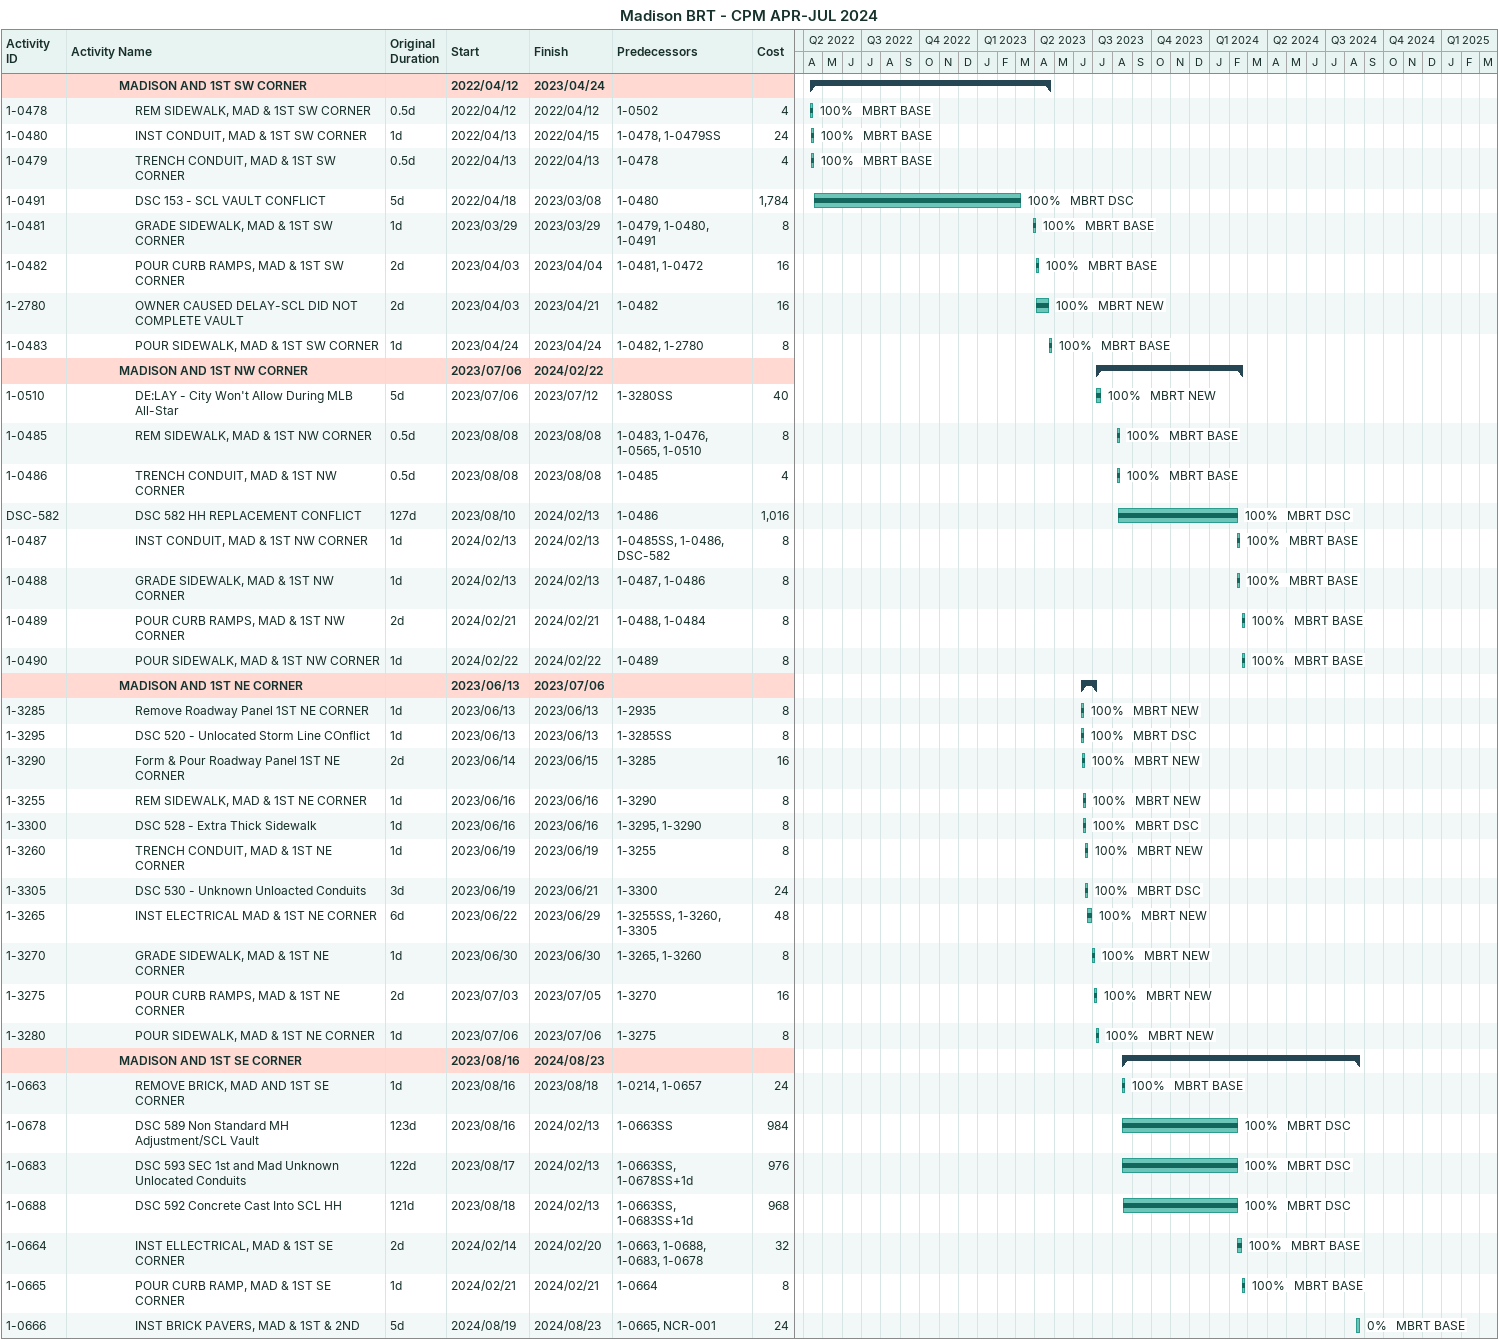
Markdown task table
Madison BRT - CPM APR-JUL 2024

| ID | Level | Task | Original duration | Start | Finish | Predecessors | Resources | % complete | Cost |
|---|---|---|---|---|---|---|---|---|---|
|  | 4 | **MADISON AND 1ST SW CORNER** |  | 2022-04-12 | 2023-04-24 |  |  |  |  |
| 1-0478 | 5 | REM SIDEWALK, MAD & 1ST SW CORNER | 0.5d | 2022-04-12 | 2022-04-12 | 1-0502 | MBRT BASE | 100 | 4 |
| 1-0480 | 5 | INST CONDUIT, MAD & 1ST SW CORNER | 1d | 2022-04-13 | 2022-04-15 | 1-0478, 1-0479SS | MBRT BASE | 100 | 24 |
| 1-0479 | 5 | TRENCH CONDUIT, MAD & 1ST SW CORNER | 0.5d | 2022-04-13 | 2022-04-13 | 1-0478 | MBRT BASE | 100 | 4 |
| 1-0491 | 5 | DSC 153 - SCL VAULT CONFLICT | 5d | 2022-04-18 | 2023-03-08 | 1-0480 | MBRT DSC | 100 | 1784 |
| 1-0481 | 5 | GRADE SIDEWALK, MAD & 1ST SW CORNER | 1d | 2023-03-29 | 2023-03-29 | 1-0479, 1-0480, 1-0491 | MBRT BASE | 100 | 8 |
| 1-0482 | 5 | POUR CURB RAMPS, MAD & 1ST SW CORNER | 2d | 2023-04-03 | 2023-04-04 | 1-0481, 1-0472 | MBRT BASE | 100 | 16 |
| 1-2780 | 5 | OWNER CAUSED DELAY-SCL DID NOT COMPLETE VAULT | 2d | 2023-04-03 | 2023-04-21 | 1-0482 | MBRT NEW | 100 | 16 |
| 1-0483 | 5 | POUR SIDEWALK, MAD & 1ST SW CORNER | 1d | 2023-04-24 | 2023-04-24 | 1-0482, 1-2780 | MBRT BASE | 100 | 8 |
|  | 4 | **MADISON AND 1ST NW CORNER** |  | 2023-07-06 | 2024-02-22 |  |  |  |  |
| 1-0510 | 5 | DE:LAY - City Won't Allow During MLB All-Star | 5d | 2023-07-06 | 2023-07-12 | 1-3280SS | MBRT NEW | 100 | 40 |
| 1-0485 | 5 | REM SIDEWALK, MAD & 1ST NW CORNER | 0.5d | 2023-08-08 | 2023-08-08 | 1-0483, 1-0476, 1-0565, 1-0510 | MBRT BASE | 100 | 8 |
| 1-0486 | 5 | TRENCH CONDUIT, MAD & 1ST NW CORNER | 0.5d | 2023-08-08 | 2023-08-08 | 1-0485 | MBRT BASE | 100 | 4 |
| DSC-582 | 5 | DSC 582 HH REPLACEMENT CONFLICT | 127d | 2023-08-10 | 2024-02-13 | 1-0486 | MBRT DSC | 100 | 1016 |
| 1-0487 | 5 | INST CONDUIT, MAD & 1ST NW CORNER | 1d | 2024-02-13 | 2024-02-13 | 1-0485SS, 1-0486, DSC-582 | MBRT BASE | 100 | 8 |
| 1-0488 | 5 | GRADE SIDEWALK, MAD & 1ST NW CORNER | 1d | 2024-02-13 | 2024-02-13 | 1-0487, 1-0486 | MBRT BASE | 100 | 8 |
| 1-0489 | 5 | POUR CURB RAMPS, MAD & 1ST NW CORNER | 2d | 2024-02-21 | 2024-02-21 | 1-0488, 1-0484 | MBRT BASE | 100 | 8 |
| 1-0490 | 5 | POUR SIDEWALK, MAD & 1ST NW CORNER | 1d | 2024-02-22 | 2024-02-22 | 1-0489 | MBRT BASE | 100 | 8 |
|  | 4 | **MADISON AND 1ST NE CORNER** |  | 2023-06-13 | 2023-07-06 |  |  |  |  |
| 1-3285 | 5 | Remove Roadway Panel 1ST NE CORNER | 1d | 2023-06-13 | 2023-06-13 | 1-2935 | MBRT NEW | 100 | 8 |
| 1-3295 | 5 | DSC 520 - Unlocated Storm Line COnflict | 1d | 2023-06-13 | 2023-06-13 | 1-3285SS | MBRT DSC | 100 | 8 |
| 1-3290 | 5 | Form & Pour Roadway Panel 1ST NE CORNER | 2d | 2023-06-14 | 2023-06-15 | 1-3285 | MBRT NEW | 100 | 16 |
| 1-3255 | 5 | REM SIDEWALK, MAD & 1ST NE CORNER | 1d | 2023-06-16 | 2023-06-16 | 1-3290 | MBRT NEW | 100 | 8 |
| 1-3300 | 5 | DSC 528 - Extra Thick Sidewalk | 1d | 2023-06-16 | 2023-06-16 | 1-3295, 1-3290 | MBRT DSC | 100 | 8 |
| 1-3260 | 5 | TRENCH CONDUIT, MAD & 1ST NE CORNER | 1d | 2023-06-19 | 2023-06-19 | 1-3255 | MBRT NEW | 100 | 8 |
| 1-3305 | 5 | DSC 530 - Unknown Unloacted Conduits | 3d | 2023-06-19 | 2023-06-21 | 1-3300 | MBRT DSC | 100 | 24 |
| 1-3265 | 5 | INST ELECTRICAL MAD & 1ST NE CORNER | 6d | 2023-06-22 | 2023-06-29 | 1-3255SS, 1-3260, 1-3305 | MBRT NEW | 100 | 48 |
| 1-3270 | 5 | GRADE SIDEWALK, MAD & 1ST NE CORNER | 1d | 2023-06-30 | 2023-06-30 | 1-3265, 1-3260 | MBRT NEW | 100 | 8 |
| 1-3275 | 5 | POUR CURB RAMPS, MAD & 1ST NE CORNER | 2d | 2023-07-03 | 2023-07-05 | 1-3270 | MBRT NEW | 100 | 16 |
| 1-3280 | 5 | POUR SIDEWALK, MAD & 1ST NE CORNER | 1d | 2023-07-06 | 2023-07-06 | 1-3275 | MBRT NEW | 100 | 8 |
|  | 4 | **MADISON AND 1ST SE CORNER** |  | 2023-08-16 | 2024-08-23 |  |  |  |  |
| 1-0663 | 5 | REMOVE BRICK, MAD AND 1ST SE CORNER | 1d | 2023-08-16 | 2023-08-18 | 1-0214, 1-0657 | MBRT BASE | 100 | 24 |
| 1-0678 | 5 | DSC 589 Non Standard MH Adjustment/SCL Vault | 123d | 2023-08-16 | 2024-02-13 | 1-0663SS | MBRT DSC | 100 | 984 |
| 1-0683 | 5 | DSC 593 SEC 1st and Mad Unknown Unlocated Conduits | 122d | 2023-08-17 | 2024-02-13 | 1-0663SS, 1-0678SS+1d | MBRT DSC | 100 | 976 |
| 1-0688 | 5 | DSC 592 Concrete Cast Into SCL HH | 121d | 2023-08-18 | 2024-02-13 | 1-0663SS, 1-0683SS+1d | MBRT DSC | 100 | 968 |
| 1-0664 | 5 | INST ELLECTRICAL, MAD & 1ST SE CORNER | 2d | 2024-02-14 | 2024-02-20 | 1-0663, 1-0688, 1-0683, 1-0678 | MBRT BASE | 100 | 32 |
| 1-0665 | 5 | POUR CURB RAMP, MAD & 1ST SE CORNER | 1d | 2024-02-21 | 2024-02-21 | 1-0664 | MBRT BASE | 100 | 8 |
| 1-0666 | 5 | INST BRICK PAVERS, MAD & 1ST & 2ND | 5d | 2024-08-19 | 2024-08-23 | 1-0665, NCR-001 | MBRT BASE | 0 | 24 |
